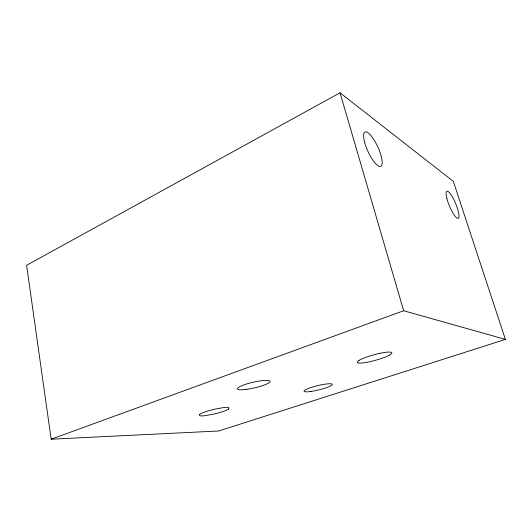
<?xml version="1.0" encoding="UTF-8"?>
<svg xmlns="http://www.w3.org/2000/svg" width="532" height="532" viewBox="0 0 532 532"><rect width="100%" height="100%" fill="white"/><g stroke="black" fill="none" stroke-linecap="round" stroke-linejoin="round"><path stroke-width="0.8" d="M199.693 414.348C197.538 417.992 211.397 414.282 212.847 414.275A17.376 2.62 -12.4 0 0 228.627 409.055M228.72 409.035C231.26 405.185 217.415 408.955 215.819 408.968A17.257 2.587 -12.5 0 0 199.786 414.328M359.08 360.297C352.084 365.324 367.792 362.199 369.368 361.78A19.81 3.378 -14.5 0 0 389.59 355.077M389.683 355.063C397.59 349.936 381.61 352.796 379.855 353.354M340.028 92.801L26.6 265.302L51.165 439.199L218.692 430.993L505.4 339.396L453.337 181.392L340.028 92.801L403.662 310.735L505.4 339.396M51.165 439.199L403.662 310.735M359.173 360.284A19.677 3.332 -14.6 0 1 379.841 353.368M246.156 389.417A16.771 2.913 -12.9 0 0 270.123 381.344A16.771 2.913 -12.9 0 0 245.039 384.496A16.771 2.913 -12.9 0 0 246.156 389.417M311.154 391.419A14.557 2.195 -13.7 0 0 332.327 384.423A14.557 2.195 -13.7 0 0 311.047 387.535A14.557 2.195 -13.7 0 0 311.154 391.419M446.9 198.616A14.69 3.345 67.3 0 0 458.085 218.373A14.69 3.345 67.3 0 0 452.652 197.365A14.69 3.345 67.3 0 0 446.9 198.616M364.693 142.51A18.899 5.413 65.4 0 0 380.752 166.376A18.899 5.413 65.4 0 0 373.251 138.672A18.899 5.413 65.4 0 0 364.693 142.51"/></g></svg>
